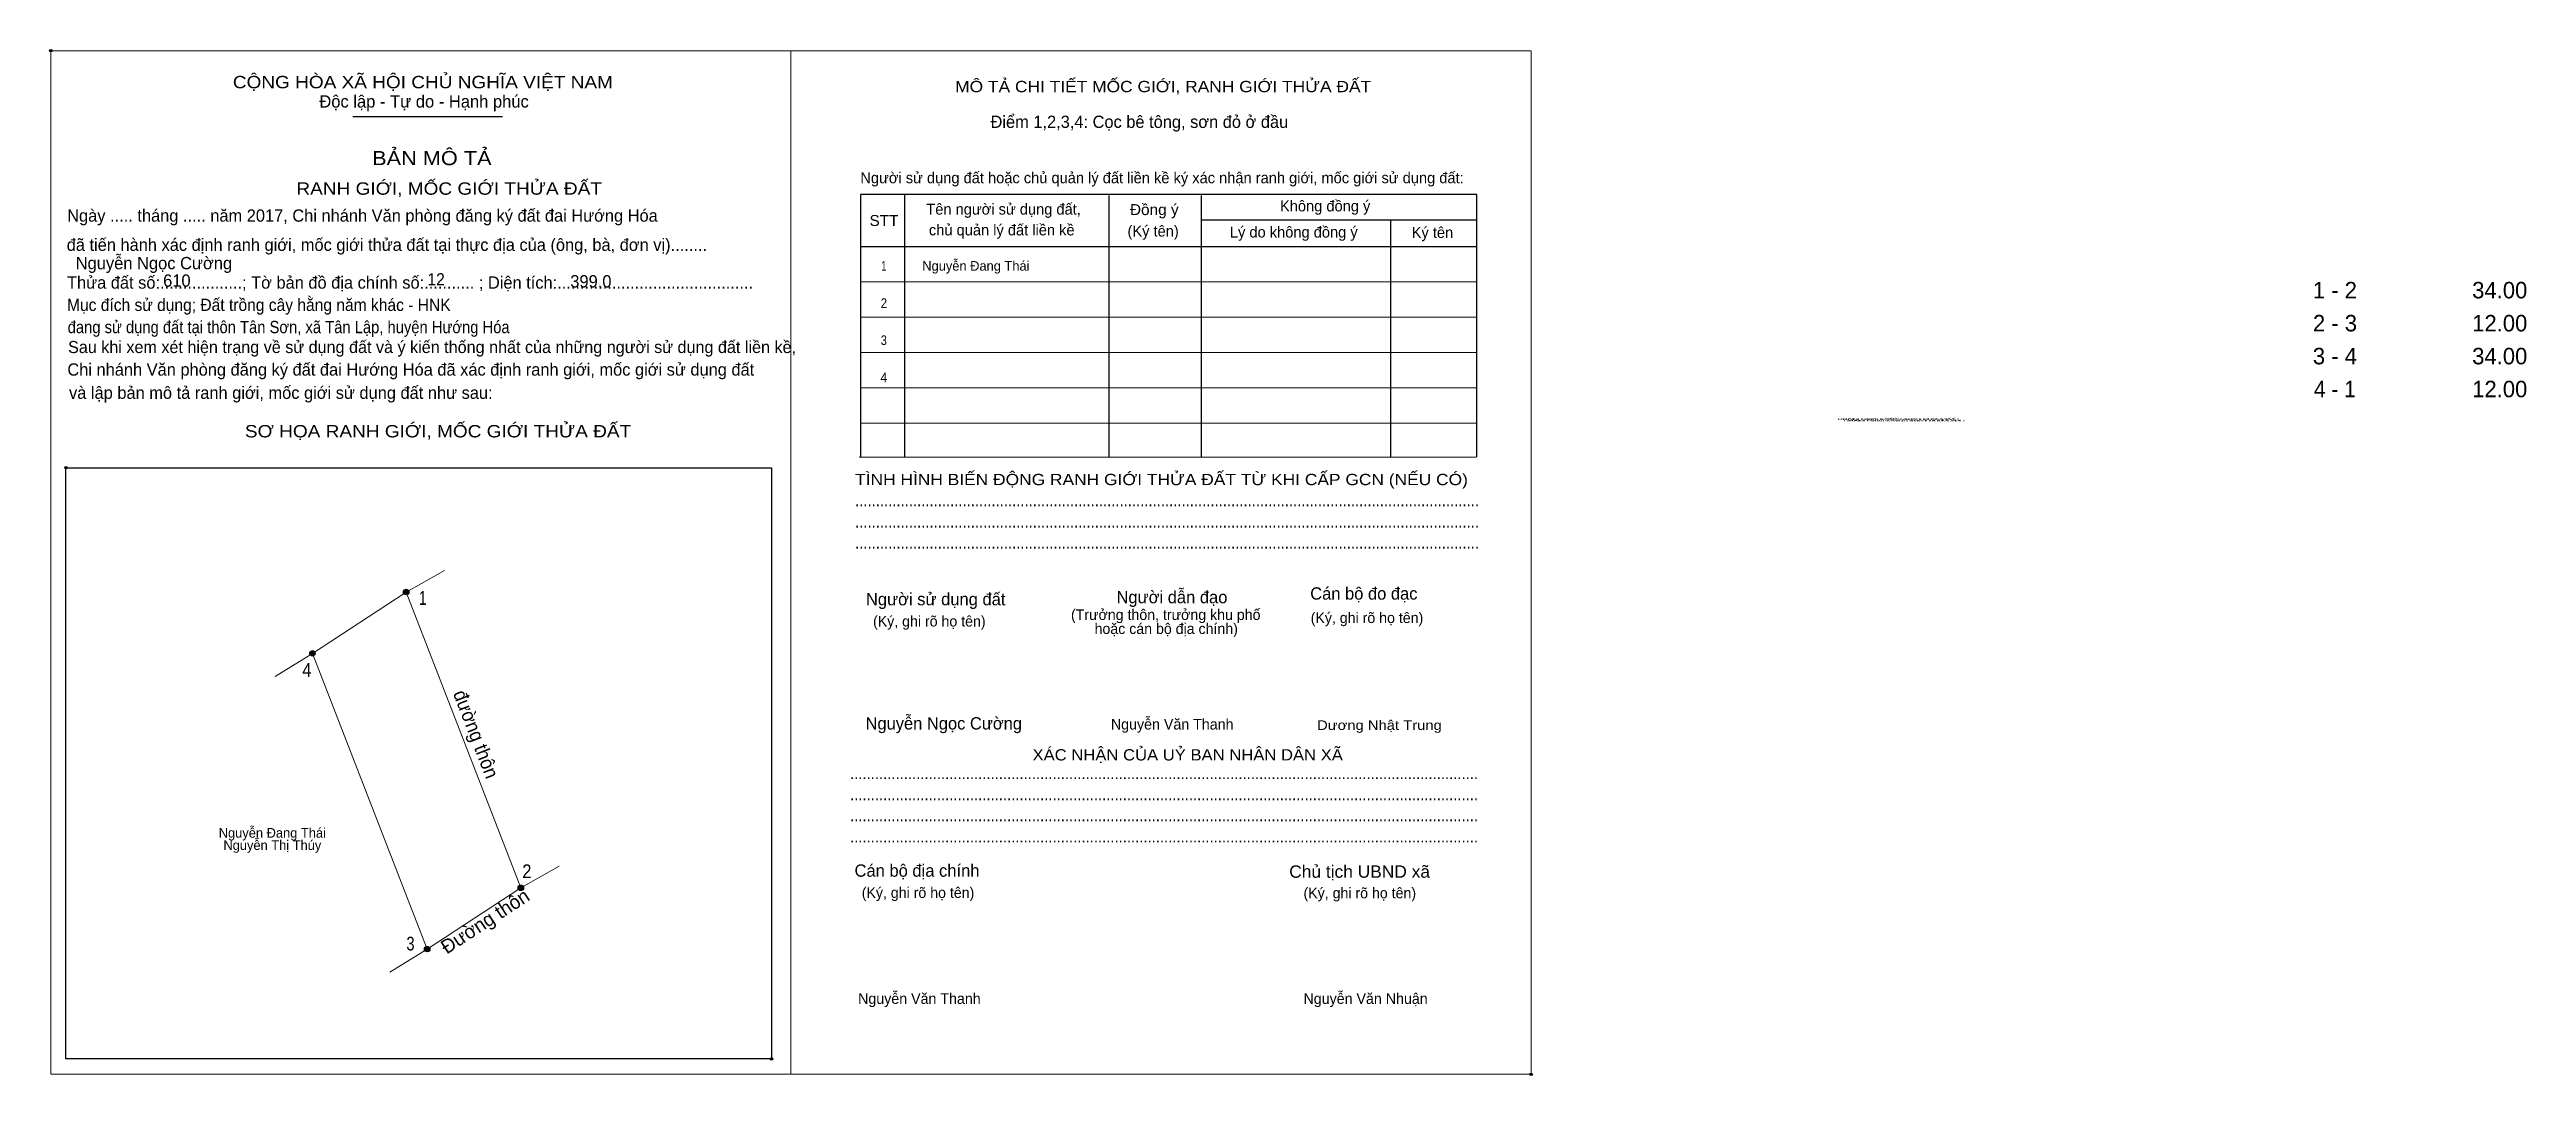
# Model space of a CAD drawing. Header units: metres. Extents: x 548129 to 548395, y 1837763 to 1837873.
import ezdxf
from ezdxf.enums import TextEntityAlignment as Align

# ---------------------------------------------------------------- set-up
doc = ezdxf.new("R2010")
doc.units = ezdxf.units.M
doc.header["$LTSCALE"] = 0.53
doc.header["$PDMODE"] = 32
doc.header["$PDSIZE"] = 0.265
for name, color, linetype, lineweight in [('1', 7, 'Continuous', 25), ('10', 7, 'Continuous', 13), ('11', 7, 'Continuous', 25), ('2', 7, 'Continuous', 13), ('27', 7, 'Continuous', 13)]:
    doc.layers.add(name, color=color, linetype=linetype, lineweight=lineweight)
for name, color, linetype in [('36', 7, 'Continuous'), ('52', 7, 'Continuous'), ('6', 7, 'Continuous'), ('60', 7, 'Continuous'), ('9', 7, 'Continuous')]:
    doc.layers.add(name, color=color, linetype=linetype)

msp = doc.modelspace()

# ---------------------------------------------------------------- hatches: boundary and pattern name
at = {"layer": '11'}
for points in [[(548167.9444, 1837814.87, 1), (548167.3556, 1837814.87, 1)], [(548157.9044, 1837808.3, 1), (548157.3156, 1837808.3, 1)], [(548157.9044, 1837808.3, 1), (548157.3156, 1837808.3, 1)], [(548180.2344, 1837783.17, 1), (548179.6456, 1837783.17, 1)], [(548170.1944, 1837776.6, 1), (548169.6056, 1837776.6, 1)]]:
    msp.add_hatch(color=256, dxfattribs=at).paths.add_polyline_path(points)

# ---------------------------------------------------------------- linework, layer by layer
at = {"layer": '1'}
for p, q in [((548161.95, 1837865.86), (548177.98, 1837865.86)), ((548221.07, 1837857.49), (548221.07, 1837829.33)), ((548242.95, 1837857.38), (548242.95, 1837829.33)), ((548252.83, 1837857.38), (548252.83, 1837829.33)), ((548252.83, 1837854.77), (548282.4, 1837854.77)), ((548273.14, 1837854.77), (548273.14, 1837829.33)), ((548216.32, 1837851.9), (548282.4, 1837851.9))]:
    msp.add_line(p, q, dxfattribs=at)
at = {"layer": '1', "lineweight": 13}
for p, q in [((548216.32, 1837848.11), (548282.4, 1837848.11)), ((548216.32, 1837844.33), (548282.4, 1837844.33)), ((548216.32, 1837840.55), (548282.4, 1837840.55)), ((548216.32, 1837836.77), (548282.4, 1837836.77)), ((548216.32, 1837832.98), (548282.4, 1837832.98)), ((548216.21, 1837829.33), (548282.29, 1837829.33))]:
    msp.add_line(p, q, dxfattribs=at)
at = {"layer": '1'}
msp.add_lwpolyline([(548282.4, 1837829.33), (548282.4, 1837857.49), (548216.32, 1837857.49), (548216.32, 1837829.33)], dxfattribs=at)
msp.add_lwpolyline([(548131.2, 1837828.2), (548206.8, 1837828.2), (548206.8, 1837764.83), (548131.2, 1837764.83)], close=True, dxfattribs=at)
for p in [(548129.57, 1837872.89), (548129.58, 1837872.89), (548131.2, 1837828.21), (548131.2, 1837828.2), (548206.8, 1837764.83), (548288.19, 1837763.19), (548288.2, 1837763.19)]:
    msp.add_point(p, dxfattribs=at)
at = {"layer": '10'}
msp.add_line((548157.61, 1837808.3), (548167.65, 1837814.87), dxfattribs=at)
msp.add_lwpolyline([(548157.61, 1837808.3), (548167.65, 1837814.87), (548179.94, 1837783.17), (548169.9, 1837776.6)], close=True, dxfattribs=at)
at = {"layer": '11'}
for centre in [(548167.65, 1837814.87), (548157.61, 1837808.3), (548157.61, 1837808.3), (548179.94, 1837783.17), (548169.9, 1837776.6)]:
    msp.add_circle(centre, 0.2944, dxfattribs=at)
at = {"layer": '2'}
for points in [[(548129.57, 1837872.89), (548208.88, 1837872.89), (548208.88, 1837763.19), (548129.57, 1837763.19)], [(548208.88, 1837872.89), (548288.19, 1837872.89), (548288.19, 1837763.19), (548208.88, 1837763.19)], [(548208.88, 1837872.89), (548288.19, 1837872.89), (548288.19, 1837763.19), (548208.88, 1837763.19)]]:
    msp.add_lwpolyline(points, close=True, dxfattribs=at)
at = {"layer": '27'}
for p, q in [((548167.65, 1837814.87), (548171.76, 1837817.18)), ((548157.61, 1837808.3), (548153.6, 1837805.83)), ((548179.94, 1837783.17), (548184.05, 1837785.48)), ((548169.9, 1837776.6), (548165.89, 1837774.13))]:
    msp.add_line(p, q, dxfattribs=at)

# ---------------------------------------------------------------- texts
at = {"layer": '1'}
for s, height, width, p in [('CỘNG HÒA XÃ HỘI CHỦ NGHĨA VIỆT NAM', 1.324, 1.15, (548149.08, 1837868.87)), ('RANH GIỚI, MỐC GIỚI THỬA ĐẤT', 1.325, 1.15, (548155.89, 1837857.46)), ('Đồng ý', 1.173, 1.05, (548245.21, 1837855.28)), ('STT', 1.173, 1.05, (548217.3, 1837854.11)), ('Mục đích sử dụng; Đất trồng cây hằng năm khác - HNK', 1.314, 0.95, (548131.31, 1837845)), ('đang sử dụng đất tại thôn Tân Sơn, xã Tân Lập, huyện Hướng Hóa', 1.314, 0.9, (548131.38, 1837842.62)), ('SƠ HỌA RANH GIỚI, MỐC GIỚI THỬA ĐẤT', 1.325, 1.15, (548150.37, 1837831.45)), ('RANH GIỚI, MỐC GIỚI THỬA ĐẤT', 0.1658, 3.55, (548321.05, 1837833.33)), ('RANH GIỚI, MỐC GIỚI THỬA ĐẤT', 0.1658, 3.55, (548321.54, 1837833.33)), ('RANH GIỚI, MỐC GIỚI THỬA ĐẤT', 0.1658, 3.55, (548321.69, 1837833.16)), ('RANH GIỚI, MỐC GIỚI THỬA ĐẤT', 0.1658, 3.55, (548322.18, 1837833.16)), ('TÌNH HÌNH BIẾN ĐỘNG RANH GIỚI THỬA ĐẤT TỪ KHI CẤP GCN (NẾU CÓ)', 1.21, 1.15, (548215.76, 1837826.33)), ('.......................................................................................................................................................', 1.324, 0.9, (548215.76, 1837824.06)), ('.......................................................................................................................................................', 1.324, 0.9, (548215.76, 1837821.79)), ('.......................................................................................................................................................', 1.324, 0.9, (548215.76, 1837819.52)), ('Dương Nhật Trung', 1.03, 1.15, (548265.26, 1837800.09)), ('........................................................................................................................................................', 1.324, 0.9, (548215.22, 1837794.82)), ('........................................................................................................................................................', 1.324, 0.9, (548215.22, 1837792.55)), ('........................................................................................................................................................', 1.324, 0.9, (548215.22, 1837790.3)), ('........................................................................................................................................................', 1.324, 0.9, (548215.22, 1837788.03)), ('Chủ tịch UBND xã', 1.324, 1.05, (548262.28, 1837784.25))]:
    msp.add_text(s, height=height, dxfattribs=dict(at, width=width)).set_placement(p)
for s, height, width, p in [('MÔ TẢ CHI TIẾT MỐC GIỚI, RANH GIỚI THỬA ĐẤT', 1.21, 1.15, (548248.77, 1837868.45)), ('BẢN MÔ TẢ', 1.513, 1.15, (548170.405, 1837860.63)), ('XÁC NHẬN CỦA UỶ BAN NHÂN DÂN XÃ', 1.211, 1.1, (548251.4, 1837796.82))]:
    msp.add_text(s, height=height, dxfattribs=dict(at, width=width)).set_placement(p, align=Align.CENTER)
for s, height, p in [('Độc lập - Tự do - Hạnh phúc', 1.324, (548158.35, 1837866.8)), ('Điểm 1,2,3,4: Cọc bê tông, sơn đỏ ở đầu', 1.314, (548230.27, 1837864.62)), ('Người sử dụng đất hoặc chủ quản lý đất liền kề ký xác nhận ranh giới, mốc giới sử dụng đất:', 1.173, (548216.32, 1837858.69)), ('Tên người sử dụng đất,', 1.173, (548223.39, 1837855.33)), ('Không đồng ý', 1.173, (548261.29, 1837855.67)), ('Ngày ..... tháng ..... năm 2017, Chi nhánh Văn phòng đăng ký đất đai Hướng Hóa', 1.314, (548131.33, 1837854.57)), ('chủ quản lý đất liền kề', 1.173, (548223.67, 1837853.1)), ('(Ký tên)', 1.173, (548244.95, 1837852.98)), ('Lý do không đồng ý', 1.173, (548255.92, 1837852.87)), ('Ký tên', 1.173, (548275.4, 1837852.83)), (' đã tiến hành xác định ranh giới, mốc giới thửa đất tại thực địa của (ông, bà, đơn vị)........', 1.314, (548130.79, 1837851.44)), ('Thửa đất số:..................; Tờ bản đồ địa chính số:........... ; Diện tích:...........................................', 1.314, (548131.31, 1837847.39)), ('Sau khi xem xét hiện trạng về sử dụng đất và ý kiến thống nhất của những người sử dụng đất liền kề,', 1.294, (548131.42, 1837840.49)), ('Chi nhánh Văn phòng đăng ký đất đai Hướng Hóa đã xác định ranh giới, mốc giới sử dụng đất', 1.314, (548131.35, 1837838.07)), (' và lập bản mô tả ranh giới, mốc giới sử dụng đất như sau:', 1.314, (548131.04, 1837835.58)), ('Người sử dụng đất', 1.324, (548216.92, 1837813.45)), ('Người dẫn đạo', 1.323, (548243.77, 1837813.67)), ('Cán bộ đo đạc', 1.321, (548264.53, 1837814.06)), ('(Ký, ghi rõ họ tên)', 1.135, (548217.68, 1837811.18)), ('(Ký, ghi rõ họ tên)', 1.135, (548264.58, 1837811.55)), ('Nguyễn Văn Thanh', 1.14, (548243.17, 1837800.14)), ('Cán bộ địa chính', 1.324, (548215.7, 1837784.36)), ('(Ký, ghi rõ họ tên)', 1.135, (548216.47, 1837782.09)), ('(Ký, ghi rõ họ tên)', 1.135, (548263.81, 1837782.05)), ('Nguyễn Văn Thanh', 1.14, (548216.08, 1837770.73)), ('Nguyễn Văn Nhuận', 1.14, (548263.81, 1837770.73))]:
    msp.add_text(s, height=height, dxfattribs=at).set_placement(p)
for s, p in [('(Trưởng thôn, trưởng khu phố', (548249.045, 1837811.88)), ('hoặc cán bộ địa chính)', (548249.1, 1837810.38))]:
    msp.add_text(s, height=1.135, dxfattribs=at).set_placement(p, align=Align.CENTER)
at = {"layer": '10', "width": 0.95}
msp.add_text('đường thôn', height=1.5, rotation=291.191, dxfattribs=at).set_placement((548172.65, 1837804.01))
at = {"layer": '10'}
msp.add_text('Đường thôn', height=1.5, rotation=33.2, dxfattribs=at).set_placement((548172, 1837776.01))
at = {"layer": '36'}
for s, p in [('Nguyễn Đang Thái', (548153.31, 1837788.55)), ('Nguyễn Thị Thúy', (548153.315, 1837787.23))]:
    msp.add_text(s, height=1.03, dxfattribs=at).set_placement(p, align=Align.CENTER)
at = {"layer": '52'}
for s, p in [('1 - 2', (548374.33, 1837846.35)), ('34.00', (548391.995, 1837846.35)), ('2 - 3', (548374.34, 1837842.81)), ('12.00', (548391.995, 1837842.81)), ('3 - 4', (548374.33, 1837839.28)), ('34.00', (548391.995, 1837839.28)), ('12.00', (548391.995, 1837835.75))]:
    msp.add_text(s, height=1.766, dxfattribs=at).set_placement(p, align=Align.CENTER)
at = {"layer": '52', "width": 0.95}
msp.add_text('4 - 1', height=1.766, dxfattribs=at).set_placement((548374.33, 1837835.75), align=Align.CENTER)
at = {"layer": '6'}
for s, height, p in [('Nguyễn Ngọc Cường', 1.32, (548132.24, 1837849.47)), ('610', 1.319, (548141.61, 1837847.6)), ('399.0', 1.319, (548185.24, 1837847.52)), ('Nguyễn Ngọc Cường', 1.32, (548216.88, 1837800.14))]:
    msp.add_text(s, height=height, dxfattribs=at).set_placement(p)
at = {"layer": '6', "width": 0.95}
msp.add_text('12', height=1.319, dxfattribs=at).set_placement((548169.93, 1837847.73))
at = {"layer": '60'}
for s, width, p in [('1', 0.75, (548218.84, 1837849.32)), ('2', 0.9, (548218.845, 1837845.33)), ('3', 0.85, (548218.84, 1837841.35)), ('4', 0.95, (548218.84, 1837837.36))]:
    msp.add_text(s, height=1.03, dxfattribs=dict(at, width=width)).set_placement(p, align=Align.CENTER)
msp.add_text('Nguyễn Đang Thái', height=1.03, dxfattribs=at).set_placement((548222.96, 1837849.32))
at = {"layer": '9'}
for s, width, p in [('1', 0.75, (548169.425, 1837813.5)), ('4', 0.9, (548157.01, 1837805.78)), ('2', 0.9, (548180.585, 1837784.21)), ('3', 0.8, (548168.115, 1837776.46))]:
    msp.add_text(s, height=1.472, dxfattribs=dict(at, width=width)).set_placement(p, align=Align.CENTER)

doc.saveas('drawing.dxf')
